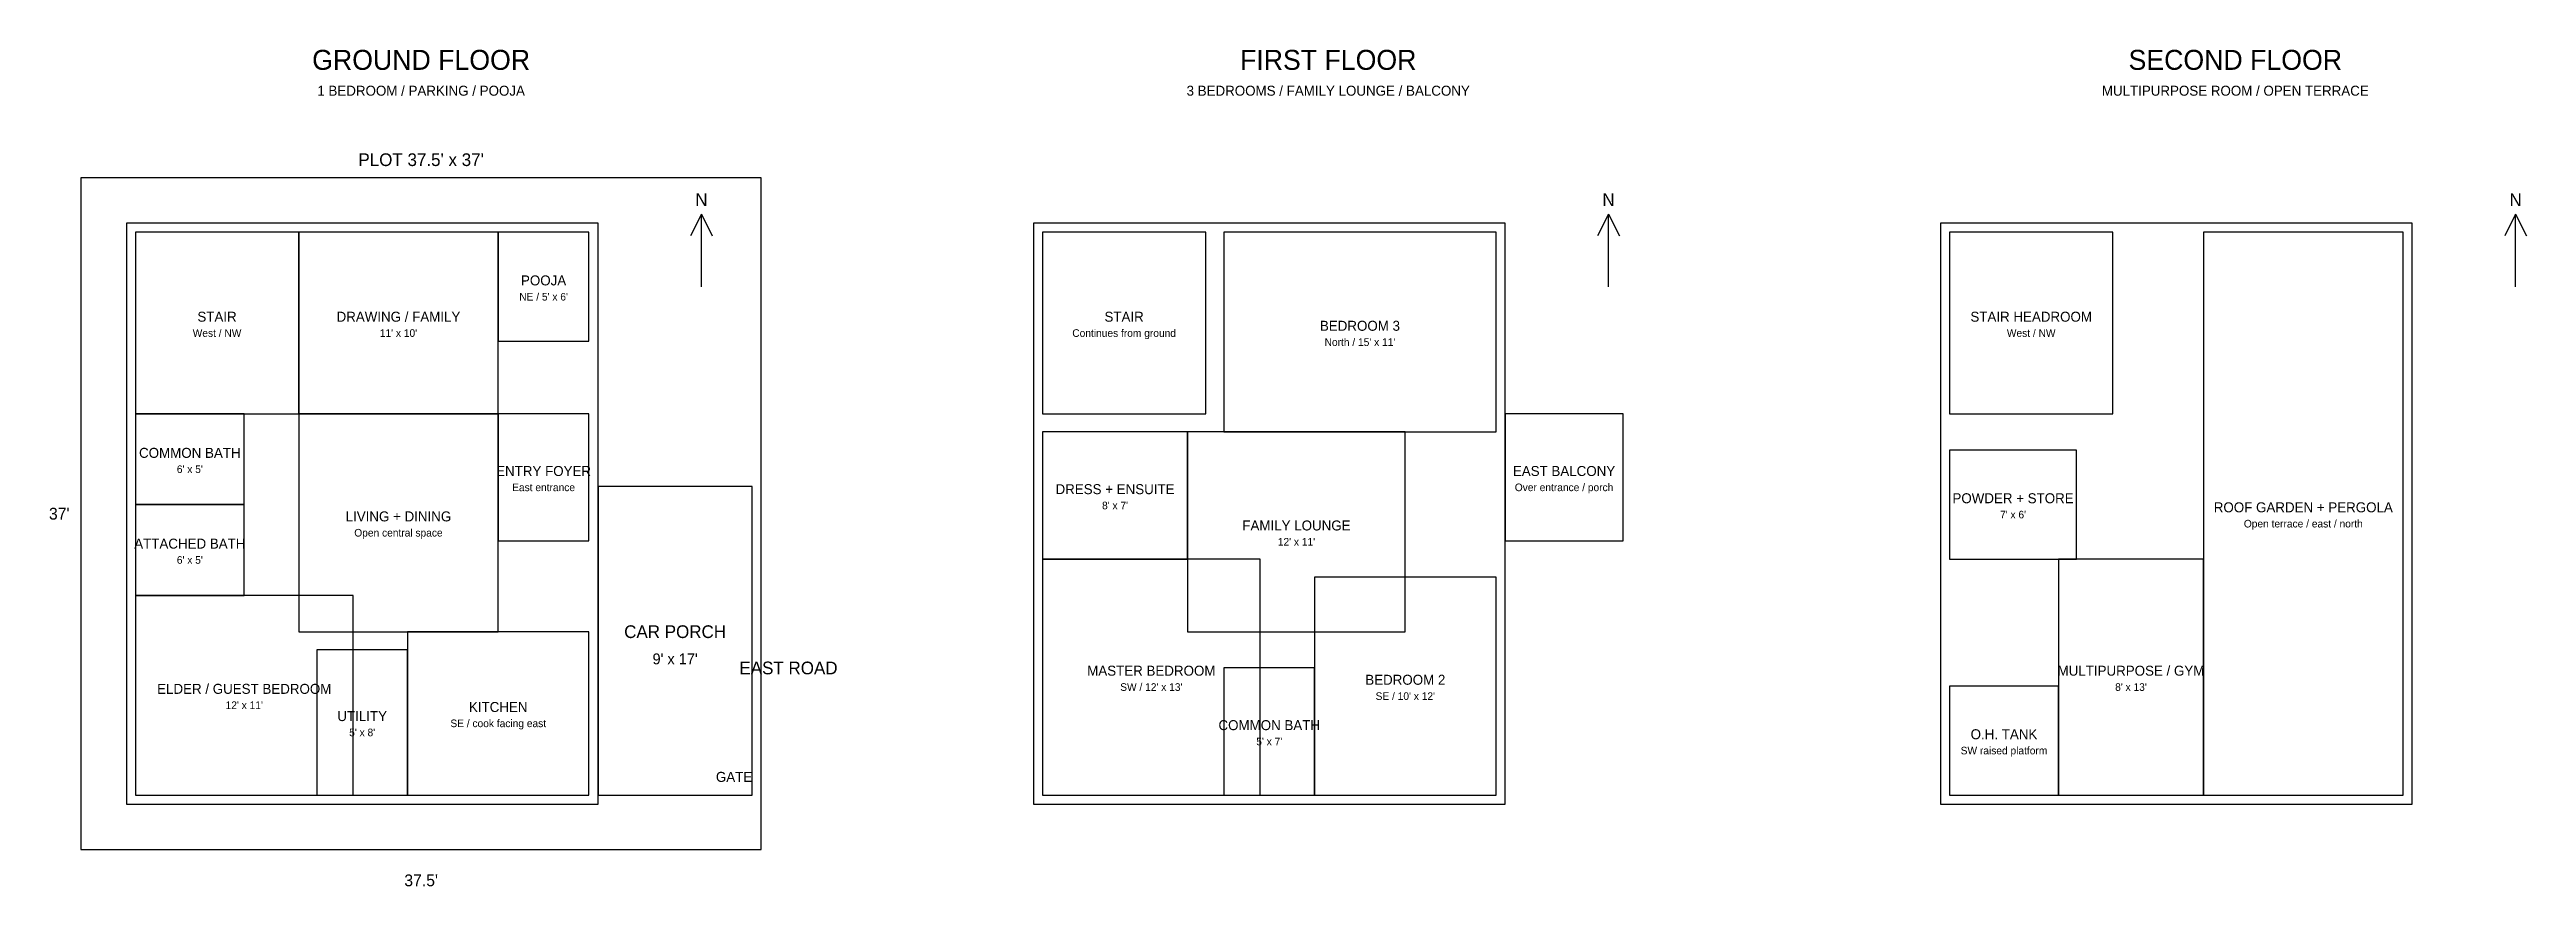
# Model space of a CAD drawing. Header units: feet. Extents: x -2 to 135, y -2 to 44.
import ezdxf
from ezdxf.enums import TextEntityAlignment as Align

# ---------------------------------------------------------------- set-up
doc = ezdxf.new("R2010")
doc.units = ezdxf.units.FT
for name, color, linetype in [('BALCONY', 40, 'CONTINUOUS'), ('DIM', 2, 'CONTINUOUS'), ('PARKING', 30, 'CONTINUOUS'), ('POOJA', 4, 'CONTINUOUS'), ('ROOMS', 8, 'CONTINUOUS'), ('SITE', 9, 'CONTINUOUS'), ('STAIRS', 6, 'CONTINUOUS'), ('TEXT', 3, 'CONTINUOUS'), ('WALLS', 7, 'CONTINUOUS')]:
    doc.layers.add(name, color=color, linetype=linetype)

msp = doc.modelspace()

# ---------------------------------------------------------------- linework, layer by layer
at = {"layer": 'BALCONY'}
for p, q in [((128, 34), (117, 34)), ((117, 34), (117, 3)), ((128, 3), (128, 34)), ((85, 24), (78.5, 24)), ((78.5, 24), (78.5, 17)), ((85, 17), (85, 24)), ((78.5, 17), (85, 17)), ((117, 3), (128, 3))]:
    msp.add_line(p, q, dxfattribs=at)
at = {"layer": 'DIM'}
for p, q in [((34.2, 35), (33.6, 33.8)), ((34.2, 31), (34.2, 35)), ((34.2, 35), (34.8, 33.8)), ((84.2, 35), (83.6, 33.8)), ((84.2, 31), (84.2, 35)), ((84.2, 35), (84.8, 33.8)), ((134.2, 35), (133.6, 33.8)), ((134.2, 31), (134.2, 35)), ((134.2, 35), (134.8, 33.8))]:
    msp.add_line(p, q, dxfattribs=at)
at = {"layer": 'PARKING'}
for p, q in [((37, 20), (28.5, 20)), ((28.5, 20), (28.5, 3)), ((37, 3), (37, 20)), ((28.5, 3), (37, 3))]:
    msp.add_line(p, q, dxfattribs=at)
at = {"layer": 'POOJA'}
for p, q in [((28, 34), (23, 34)), ((23, 34), (23, 28)), ((28, 28), (28, 34)), ((23, 28), (28, 28))]:
    msp.add_line(p, q, dxfattribs=at)
at = {"layer": 'ROOMS'}
for p, q in [((23, 34), (12, 34)), ((12, 34), (12, 24)), ((23, 24), (23, 34)), ((78, 34), (63, 34)), ((63, 34), (63, 23)), ((78, 23), (78, 34)), ((9, 24), (3, 24)), ((3, 24), (3, 19)), ((9, 19), (9, 24)), ((23, 24), (12, 24)), ((12, 24), (12, 12)), ((12, 24), (23, 24)), ((23, 12), (23, 24)), ((28, 24), (23, 24)), ((23, 24), (23, 17)), ((28, 17), (28, 24)), ((61, 23), (53, 23)), ((53, 23), (53, 16)), ((61, 16), (61, 23)), ((73, 23), (61, 23)), ((61, 23), (61, 12)), ((63, 23), (78, 23)), ((73, 12), (73, 23)), ((110, 22), (103, 22)), ((103, 22), (103, 16)), ((110, 16), (110, 22)), ((9, 19), (3, 19)), ((3, 19), (3, 14)), ((3, 19), (9, 19)), ((9, 14), (9, 19)), ((23, 17), (28, 17)), ((65, 16), (53, 16)), ((53, 16), (53, 3)), ((53, 16), (61, 16)), ((65, 3), (65, 16)), ((103, 16), (110, 16)), ((117, 16), (109, 16)), ((109, 16), (109, 3)), ((117, 3), (117, 16)), ((15, 14), (3, 14)), ((3, 14), (3, 3)), ((3, 14), (9, 14)), ((15, 3), (15, 14)), ((78, 15), (68, 15)), ((68, 15), (68, 3)), ((78, 3), (78, 15)), ((12, 12), (23, 12)), ((18, 11), (13, 11)), ((13, 11), (13, 3)), ((28, 12), (18, 12)), ((18, 12), (18, 3)), ((18, 3), (18, 11)), ((28, 3), (28, 12)), ((61, 12), (73, 12)), ((68, 10), (63, 10)), ((63, 10), (63, 3)), ((68, 3), (68, 10)), ((109, 9), (103, 9)), ((103, 9), (103, 3)), ((109, 3), (109, 9)), ((3, 3), (15, 3)), ((13, 3), (18, 3)), ((18, 3), (28, 3)), ((53, 3), (65, 3)), ((63, 3), (68, 3)), ((68, 3), (78, 3)), ((103, 3), (109, 3)), ((109, 3), (117, 3))]:
    msp.add_line(p, q, dxfattribs=at)
at = {"layer": 'SITE'}
for p, q in [((37.5, 37), (0, 37)), ((0, 37), (0, 0)), ((37.5, 0), (37.5, 37)), ((0, 0), (37.5, 0))]:
    msp.add_line(p, q, dxfattribs=at)
at = {"layer": 'STAIRS'}
for p, q in [((12, 34), (3, 34)), ((3, 34), (3, 24)), ((12, 24), (12, 34)), ((62, 34), (53, 34)), ((53, 34), (53, 24)), ((62, 24), (62, 34)), ((112, 34), (103, 34)), ((103, 34), (103, 24)), ((112, 24), (112, 34)), ((3, 24), (12, 24)), ((53, 24), (62, 24)), ((103, 24), (112, 24))]:
    msp.add_line(p, q, dxfattribs=at)
at = {"layer": 'WALLS'}
for p, q in [((28.5, 34.5), (2.5, 34.5)), ((2.5, 34.5), (2.5, 2.5)), ((28.5, 2.5), (28.5, 34.5)), ((78.5, 34.5), (52.5, 34.5)), ((52.5, 34.5), (52.5, 2.5)), ((78.5, 2.5), (78.5, 34.5)), ((128.5, 34.5), (102.5, 34.5)), ((102.5, 34.5), (102.5, 2.5)), ((128.5, 2.5), (128.5, 34.5)), ((2.5, 2.5), (28.5, 2.5)), ((52.5, 2.5), (78.5, 2.5)), ((102.5, 2.5), (128.5, 2.5))]:
    msp.add_line(p, q, dxfattribs=at)

# ---------------------------------------------------------------- texts
at = {"layer": 'BALCONY'}
for s, height, p in [('EAST BALCONY', 0.55, (81.75, 20.85)), ('Over entrance / porch', 0.42, (81.75, 19.95)), ('ROOF GARDEN + PERGOLA', 0.55, (122.5, 18.85)), ('Open terrace / east / north', 0.42, (122.5, 17.95))]:
    msp.add_text(s, height=height, dxfattribs=at).set_placement(p, align=Align.MIDDLE_CENTER)
at = {"layer": 'DIM'}
for s, height, p in [('N', 0.7, (34.2, 35.8)), ('N', 0.7, (84.2, 35.8)), ('N', 0.7, (134.2, 35.8)), ("37'", 0.65, (-1.2, 18.5)), ("37.5'", 0.65, (18.75, -1.7))]:
    msp.add_text(s, height=height, dxfattribs=at).set_placement(p, align=Align.MIDDLE_CENTER)
at = {"layer": 'PARKING'}
for s, height, p in [('CAR PORCH', 0.7, (32.75, 12)), ("9' x 17'", 0.6, (32.75, 10.5)), ('GATE', 0.55, (36, 4))]:
    msp.add_text(s, height=height, dxfattribs=at).set_placement(p, align=Align.MIDDLE_CENTER)
at = {"layer": 'POOJA'}
for s, height, p in [('POOJA', 0.55, (25.5, 31.35)), ("NE / 5' x 6'", 0.42, (25.5, 30.45))]:
    msp.add_text(s, height=height, dxfattribs=at).set_placement(p, align=Align.MIDDLE_CENTER)
at = {"layer": 'ROOMS'}
for s, height, p in [('DRAWING / FAMILY', 0.55, (17.5, 29.35)), ('BEDROOM 3', 0.55, (70.5, 28.85)), ("11' x 10'", 0.42, (17.5, 28.45)), ("North / 15' x 11'", 0.42, (70.5, 27.95)), ('COMMON BATH', 0.55, (6, 21.85)), ("6' x 5'", 0.42, (6, 20.95)), ('ENTRY FOYER', 0.55, (25.5, 20.85)), ('East entrance', 0.42, (25.5, 19.95)), ('DRESS + ENSUITE', 0.55, (57, 19.85)), ("8' x 7'", 0.42, (57, 18.95)), ('POWDER + STORE', 0.55, (106.5, 19.35)), ('LIVING + DINING', 0.55, (17.5, 18.35)), ('FAMILY LOUNGE', 0.55, (67, 17.85)), ("7' x 6'", 0.42, (106.5, 18.45)), ('ATTACHED BATH', 0.55, (6, 16.85)), ('Open central space', 0.42, (17.5, 17.45)), ("12' x 11'", 0.42, (67, 16.95)), ("6' x 5'", 0.42, (6, 15.95)), ('MASTER BEDROOM', 0.55, (59, 9.85)), ('BEDROOM 2', 0.55, (73, 9.35)), ('MULTIPURPOSE / GYM', 0.55, (113, 9.85)), ('ELDER / GUEST BEDROOM', 0.55, (9, 8.85)), ("SW / 12' x 13'", 0.42, (59, 8.95)), ("SE / 10' x 12'", 0.42, (73, 8.45)), ("8' x 13'", 0.42, (113, 8.95)), ("12' x 11'", 0.42, (9, 7.95)), ('UTILITY', 0.55, (15.5, 7.35)), ('SE / cook facing east', 0.42, (23, 6.95)), ('KITCHEN', 0.55, (23, 7.85)), ('COMMON BATH', 0.55, (65.5, 6.85)), ("5' x 8'", 0.42, (15.5, 6.45)), ("5' x 7'", 0.42, (65.5, 5.95)), ('SW raised platform', 0.42, (106, 5.45)), ('O.H. TANK', 0.55, (106, 6.35))]:
    msp.add_text(s, height=height, dxfattribs=at).set_placement(p, align=Align.MIDDLE_CENTER)
at = {"layer": 'SITE'}
msp.add_text('EAST ROAD', height=0.7, dxfattribs=at).set_placement((39, 10), align=Align.MIDDLE_CENTER)
at = {"layer": 'STAIRS'}
for s, height, p in [('West / NW', 0.42, (7.5, 28.45)), ('STAIR', 0.55, (7.5, 29.35)), ('Continues from ground', 0.42, (57.5, 28.45)), ('STAIR', 0.55, (57.5, 29.35)), ('STAIR HEADROOM', 0.55, (107.5, 29.35)), ('West / NW', 0.42, (107.5, 28.45))]:
    msp.add_text(s, height=height, dxfattribs=at).set_placement(p, align=Align.MIDDLE_CENTER)
at = {"layer": 'TEXT'}
for s, height, p in [('GROUND FLOOR', 1.1, (18.75, 43.5)), ('FIRST FLOOR', 1.1, (68.75, 43.5)), ('SECOND FLOOR', 1.1, (118.75, 43.5)), ('1 BEDROOM / PARKING / POOJA', 0.55, (18.75, 41.8)), ('3 BEDROOMS / FAMILY LOUNGE / BALCONY', 0.55, (68.75, 41.8)), ('MULTIPURPOSE ROOM / OPEN TERRACE', 0.55, (118.75, 41.8)), ("PLOT 37.5' x 37'", 0.7, (18.75, 38))]:
    msp.add_text(s, height=height, dxfattribs=at).set_placement(p, align=Align.MIDDLE_CENTER)

doc.saveas('drawing.dxf')
